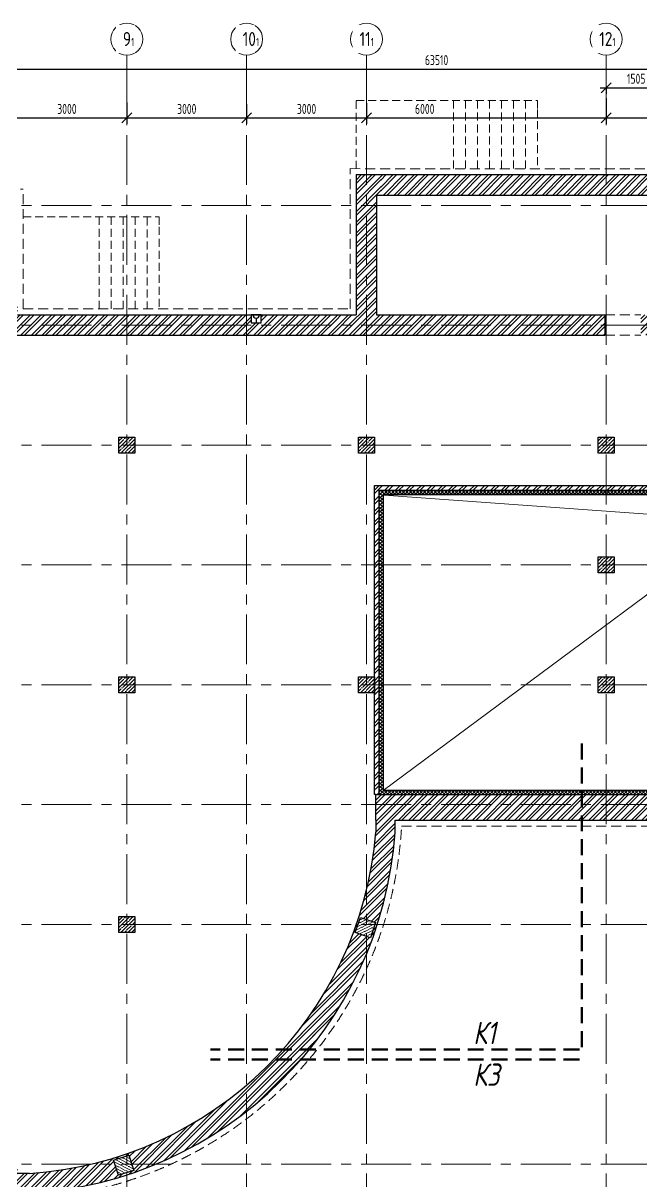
# Model space of a CAD drawing. Header units: millimetres. Extents: x -8689834 to 9420486, y 0 to 166066.
# Drawn here: x -331768 to -316303, y 106183 to 135163 of the extents above; entities that cross this region are included whole.
import ezdxf
from ezdxf import colors
from ezdxf.entities.mleader import LeaderData, LeaderLine
from ezdxf.math import Vec2, Vec3

# ---------------------------------------------------------------- set-up
doc = ezdxf.new("R2010")
doc.units = ezdxf.units.MM
doc.header["$MEASUREMENT"] = 0
for name, pattern in [('ADSK_Штриховая_ш2 п1', [3, 2, -1]), ('CENTER', [2, 1.25, -0.25, 0.25, -0.25]), ('HIDDEN', [6, 4, -2]), ('TRATTEGGIATA', [0.75, 0.5, -0.25])]:
    doc.linetypes.add(name, pattern=pattern)
doc.layers.get('0').update_dxf_attribs({"color": 250, "lineweight": 9})
for name, color, linetype, lineweight in [('1 этаж тонкие линии!', 250, 'Continuous', 0), ('АР_Колонны', 250, 'Continuous', 30), ('АР_Колонны Штрих', 250, 'Continuous', 5), ('АР_МосжилНии_Стены', 127, 'Continuous', 30), ('АР_Оси', 195, 'Continuous', 9), ('АР_Оси размеры', 164, 'Continuous', 9), ('АР_Отметки', 250, 'Continuous', 15), ('АР_Перегородки кирпич', 244, 'Continuous', 30), ('АР_Перегородки_кирпич_Штрих', 244, 'Continuous', 5), ('АР_Сети', 250, 'Continuous', 30), ('АР_стены', 250, 'Continuous', 30), ('АР_тонкая линия', 250, 'Continuous', 0), ('АР_Штриховка кирпич', 250, 'Continuous', 9), ('Подвал', 250, 'Continuous', 30)]:
    doc.layers.add(name, color=color, linetype=linetype, lineweight=lineweight)
doc.styles.add('ISOCPEUR', font='isocpeur.ttf', dxfattribs={"width": 0.7})
doc.styles.add('ГОСТ 2.304', font='isocpeur.ttf', dxfattribs={"width": 0.7})
doc.styles.add('М2', font='isocpeui.ttf', dxfattribs={"width": 0.8})
doc.dimstyles.new('СПДС', dxfattribs={"dimscale": 100, "dimtxt": 2.5, "dimasz": 2.5, "dimexe": 1.5, "dimexo": 0, "dimgap": 1, "dimtad": 1, "dimdec": 0, "dimrnd": 1, "dimtxsty": 'ГОСТ 2.304', "dimblk": 'OBLIQUE', "dimcen": 2.5, "dimdle": 1.5, "dimadec": 0, "dimazin": 2, "dimtfac": 0.75, "dimtdec": 0, "dimtmove": 1, "dimatfit": 3, "dimfxl": 1, "dimtolj": 1, "dimarcsym": 1})
pattern_1 = [(45, (-15289.26513409219, 0), (-132.5825214724777, 132.5825214724777), []), (45, (-15200.87678659218, 0), (-132.5825214724777, 132.5825214724777), [])]
pattern_2 = [(45, (-1298551.721179725, 164426.8594320829), (-132.5825214724777, 132.5825214724777), []), (45, (-1298463.332832225, 164426.8594320829), (-132.5825214724777, 132.5825214724777), [])]

# ---------------------------------------------------------------- blocks, each defined once
blk = doc.blocks.new('_Oblique')
at = {"color": 0, "linetype": 'ByBlock', "lineweight": -2}
blk.add_line((-0.5, -0.5), (0.5, 0.5), dxfattribs=at)
blk = doc.blocks.new('*D576')
at = {"layer": 'АР_Оси размеры', "color": 0, "lineweight": -2, "ltscale": 100, "transparency": 16777216}
for p, q in [((-332172.0711264507, 133167.0690190126), (-332172.0711264507, 132640.7840057369)), ((-329172.0711264506, 133178.6373106604), (-329172.0711264506, 132640.7840057369)), ((-332322.0711264507, 132790.7840057369), (-329022.0711264506, 132790.7840057369))]:
    blk.add_line(p, q, dxfattribs=at)
at = {"layer": 'АР_Оси размеры', "color": 0, "lineweight": -2, "ltscale": 100, "transparency": 16777216, "xscale": 250, "yscale": 250, "zscale": 250, "rotation": 180}
blk.add_blockref('_Oblique', (-332172.0711264507, 132790.7840057369), dxfattribs=at)
at = {"layer": 'АР_Оси размеры', "color": 0, "lineweight": -2, "ltscale": 100, "transparency": 16777216, "xscale": 250, "yscale": 250, "zscale": 250}
blk.add_blockref('_Oblique', (-329172.0711264506, 132790.7840057369), dxfattribs=at)
at = {"layer": 'АР_Оси размеры', "color": 0, "ltscale": 100, "transparency": 16777216, "insert": (-330672.0711264506, 133015.7840057369), "char_height": 250, "attachment_point": 5, "style": 'ГОСТ 2.304'}
blk.add_mtext('\\A1;3000', dxfattribs=at)
blk = doc.blocks.new('*D577')
at = {"layer": 'АР_Оси размеры', "color": 0, "lineweight": -2, "ltscale": 100, "transparency": 16777216}
for p, q in [((-329172.0711264506, 133178.6373106604), (-329172.0711264506, 132640.7840057369)), ((-326172.0711264504, 133132.3621719768), (-326172.0711264504, 132640.7840057369)), ((-329322.0711264506, 132790.7840057369), (-326022.0711264504, 132790.7840057369))]:
    blk.add_line(p, q, dxfattribs=at)
at = {"layer": 'АР_Оси размеры', "color": 0, "lineweight": -2, "ltscale": 100, "transparency": 16777216, "xscale": 250, "yscale": 250, "zscale": 250, "rotation": 180}
blk.add_blockref('_Oblique', (-329172.0711264506, 132790.7840057369), dxfattribs=at)
at = {"layer": 'АР_Оси размеры', "color": 0, "lineweight": -2, "ltscale": 100, "transparency": 16777216, "xscale": 250, "yscale": 250, "zscale": 250}
blk.add_blockref('_Oblique', (-326172.0711264504, 132790.7840057369), dxfattribs=at)
at = {"layer": 'АР_Оси размеры', "color": 0, "ltscale": 100, "transparency": 16777216, "insert": (-327672.0711264505, 133015.7840057369), "char_height": 250, "attachment_point": 5, "style": 'ГОСТ 2.304'}
blk.add_mtext('\\A1;3000', dxfattribs=at)
blk = doc.blocks.new('*D578')
at = {"layer": 'АР_Оси размеры', "color": 0, "lineweight": -2, "ltscale": 100, "transparency": 16777216}
for p, q in [((-326172.0711264504, 133132.3621719768), (-326172.0711264504, 132640.7840057369)), ((-323172.0711264503, 133132.4962742329), (-323172.0711264503, 132640.7840057369)), ((-326322.0711264504, 132790.7840057369), (-323022.0711264503, 132790.7840057369))]:
    blk.add_line(p, q, dxfattribs=at)
at = {"layer": 'АР_Оси размеры', "color": 0, "lineweight": -2, "ltscale": 100, "transparency": 16777216, "xscale": 250, "yscale": 250, "zscale": 250, "rotation": 180}
blk.add_blockref('_Oblique', (-326172.0711264504, 132790.7840057369), dxfattribs=at)
at = {"layer": 'АР_Оси размеры', "color": 0, "lineweight": -2, "ltscale": 100, "transparency": 16777216, "xscale": 250, "yscale": 250, "zscale": 250}
blk.add_blockref('_Oblique', (-323172.0711264503, 132790.7840057369), dxfattribs=at)
at = {"layer": 'АР_Оси размеры', "color": 0, "ltscale": 100, "transparency": 16777216, "insert": (-324672.0711264504, 133015.7840057369), "char_height": 250, "attachment_point": 5, "style": 'ГОСТ 2.304'}
blk.add_mtext('\\A1;3000', dxfattribs=at)
blk = doc.blocks.new('*D579')
at = {"layer": 'АР_Оси размеры', "color": 0, "lineweight": -2, "ltscale": 100, "transparency": 16777216}
for p, q in [((-323172.0711264503, 133163.6289155171), (-323172.0711264503, 132640.7840057369)), ((-317172.0711264502, 133283.1120532718), (-317172.0711264502, 132640.7840057369)), ((-323322.0711264503, 132790.7840057369), (-317022.0711264502, 132790.7840057369))]:
    blk.add_line(p, q, dxfattribs=at)
at = {"layer": 'АР_Оси размеры', "color": 0, "lineweight": -2, "ltscale": 100, "transparency": 16777216, "xscale": 250, "yscale": 250, "zscale": 250, "rotation": 180}
blk.add_blockref('_Oblique', (-323172.0711264503, 132790.7840057369), dxfattribs=at)
at = {"layer": 'АР_Оси размеры', "color": 0, "lineweight": -2, "ltscale": 100, "transparency": 16777216, "xscale": 250, "yscale": 250, "zscale": 250}
blk.add_blockref('_Oblique', (-317172.0711264502, 132790.7840057369), dxfattribs=at)
at = {"layer": 'АР_Оси размеры', "color": 0, "ltscale": 100, "transparency": 16777216, "insert": (-321713.4992563217, 133015.7840057369), "char_height": 250, "attachment_point": 5, "style": 'ГОСТ 2.304'}
blk.add_mtext('\\A1;6000', dxfattribs=at)
blk = doc.blocks.new('*D580')
at = {"layer": 'АР_Оси размеры', "color": 0, "lineweight": -2, "ltscale": 100, "transparency": 16777216}
for p, q in [((-311172.0711264502, 133326.4416615684), (-311172.0711264502, 132640.7840057369)), ((-317172.0711264502, 133251.9794119876), (-317172.0711264502, 132640.7840057369)), ((-317322.0711264502, 132790.7840057369), (-311022.0711264502, 132790.7840057369))]:
    blk.add_line(p, q, dxfattribs=at)
at = {"layer": 'АР_Оси размеры', "color": 0, "lineweight": -2, "ltscale": 100, "transparency": 16777216, "xscale": 250, "yscale": 250, "zscale": 250, "rotation": 180}
blk.add_blockref('_Oblique', (-317172.0711264502, 132790.7840057369), dxfattribs=at)
at = {"layer": 'АР_Оси размеры', "color": 0, "lineweight": -2, "ltscale": 100, "transparency": 16777216, "xscale": 250, "yscale": 250, "zscale": 250}
blk.add_blockref('_Oblique', (-311172.0711264502, 132790.7840057369), dxfattribs=at)
at = {"layer": 'АР_Оси размеры', "color": 0, "ltscale": 100, "transparency": 16777216, "insert": (-314172.0711264502, 133015.7840057369), "char_height": 250, "attachment_point": 5, "style": 'ГОСТ 2.304'}
blk.add_mtext('\\A1;6000', dxfattribs=at)
blk = doc.blocks.new('*D585')
at = {"layer": 'АР_Оси размеры', "color": 0, "lineweight": -2, "ltscale": 100, "transparency": 16777216}
for p, q in [((-317322.0711264502, 133546.6513644527), (-315517.0711264503, 133546.6513644527)), ((-317172.0711264502, 133565.9719497366), (-317172.0711264502, 133396.6513644527)), ((-315667.0711264503, 133565.9719497366), (-315667.0711264503, 133396.6513644527))]:
    blk.add_line(p, q, dxfattribs=at)
at = {"layer": 'АР_Оси размеры', "color": 0, "lineweight": -2, "ltscale": 100, "transparency": 16777216, "xscale": 250, "yscale": 250, "zscale": 250, "rotation": 180}
blk.add_blockref('_Oblique', (-317172.0711264502, 133546.6513644527), dxfattribs=at)
at = {"layer": 'АР_Оси размеры', "color": 0, "lineweight": -2, "ltscale": 100, "transparency": 16777216, "xscale": 250, "yscale": 250, "zscale": 250}
blk.add_blockref('_Oblique', (-315667.0711264503, 133546.6513644527), dxfattribs=at)
at = {"layer": 'АР_Оси размеры', "color": 0, "ltscale": 100, "transparency": 16777216, "insert": (-316419.5711264503, 133771.6513644527), "char_height": 250, "attachment_point": 5, "style": 'ГОСТ 2.304'}
blk.add_mtext('\\A1;1505', dxfattribs=at)
blk = doc.blocks.new('*D588')
at = {"layer": 'АР_Оси размеры', "color": 0, "lineweight": -2, "ltscale": 100, "transparency": 16777216}
for p, q in [((-353322.0711264506, 134013.1513644527), (-289512.0711264502, 134013.1513644527)), ((-353172.0711264506, 134013.1513644527), (-353172.0711264506, 134163.1513644527)), ((-289662.0711264502, 134013.1513644527), (-289662.0711264502, 134163.1513644527))]:
    blk.add_line(p, q, dxfattribs=at)
at = {"layer": 'АР_Оси размеры', "color": 0, "lineweight": -2, "ltscale": 100, "transparency": 16777216, "xscale": 250, "yscale": 250, "zscale": 250, "rotation": 180}
blk.add_blockref('_Oblique', (-353172.0711264506, 134013.1513644527), dxfattribs=at)
at = {"layer": 'АР_Оси размеры', "color": 0, "lineweight": -2, "ltscale": 100, "transparency": 16777216, "xscale": 250, "yscale": 250, "zscale": 250}
blk.add_blockref('_Oblique', (-289662.0711264502, 134013.1513644527), dxfattribs=at)
at = {"layer": 'АР_Оси размеры', "color": 0, "ltscale": 100, "transparency": 16777216, "insert": (-321417.0711264504, 134238.1513644527), "char_height": 250, "attachment_point": 5, "style": 'ГОСТ 2.304'}
blk.add_mtext('\\A1;63510', dxfattribs=at)
blk = doc.blocks.new('_DotSmall')
at = {"color": 0, "linetype": 'ByBlock', "const_width": 0.5}
blk.add_lwpolyline([(-0.0625, 0, 1), (0.0625, 0, 1)], format="xyb", close=True, dxfattribs=at)
blk = doc.blocks.new('A$Cb1ac1438')
at = {"layer": 'АР_Колонны Штрих', "ltscale": 100}
h = blk.add_hatch(dxfattribs=at)
h.set_pattern_fill('ANSI35', color=256, scale=500, angle=161.0398319781508)
h.set_pattern_definition([(206.0398319781508, (898269.906760073, -348997.308166508), (54.8744852097032, -112.3111342341892), []), (206.0398319781508, (898186.3139504915, -348968.589842044), (54.8744852097032, -112.3111342341892), [156.25, -31.25, 0, -31.25])])
h.paths.add_polyline_path([(5719.346614299488, -202.5913746167789), (6097.64448702152, -332.5556754611025), (6227.608787865844, 45.74219726095907), (5849.310915143811, 175.7064981052536)])
h = blk.add_hatch(dxfattribs=at)
h.set_pattern_fill('ANSI35', color=256, scale=500, angle=-72.0645431068729)
h.set_pattern_definition([(332.9354568931271, (-256735.9129927806, 917047.4838722233), (56.87424014611736, 111.3118179161664), []), (332.9354568931271, (-256708.6942039412, 916963.3908433332), (56.87424014611736, 111.3118179161664), [156.25, -31.25, 0, -31.25])])
h.paths.add_polyline_path([(173.2168417862558, -6154.528628895481), (50.03866453003138, -5773.967021993492), (-330.5229423719575, -5897.145199249746), (-207.3447651157039, -6277.70680615172)])
at = {"layer": 'АР_Колонны', "ltscale": 100}
for points in [[(6097.64448702152, -332.5556754611025), (5719.346614299488, -202.5913746167789), (5849.310915143811, 175.7064981052536), (6227.608787865844, 45.74219726095907)], [(50.03866453003138, -5773.967021993492), (173.2168417862558, -6154.528628895481), (-207.3447651157039, -6277.70680615172), (-330.5229423719575, -5897.145199249746)]]:
    blk.add_lwpolyline(points, close=True, dxfattribs=at)

msp = doc.modelspace()

# ---------------------------------------------------------------- hatches: boundary and pattern name
at = {"layer": '1 этаж тонкие линии!', "ltscale": 100, "transparency": 33554559}
h = msp.add_hatch(dxfattribs=at)
h.set_pattern_fill('ANSI37', scale=500, style=0)
h.set_pattern_definition([(45, (-15492.96052481339, 107911.1420704368), (-44.19417382415922, 44.19417382415922), []), (135, (-15492.96052481339, 107911.1420704368), (-44.19417382415922, -44.19417382415921), [])])
h.paths.add_polyline_path([(-306258.0953417295, 121325.4545757953), (-305992.0711264501, 121325.4545757953), (-305992.0711264501, 123369.9490637413), (-306025.8514090478, 123369.9490637413), (-306025.8514090478, 123420.6521764803), (-307526.1564171973, 123420.6521764803), (-307526.1564171973, 123369.9490637413), (-322752.4206091523, 123369.9490637413), (-322752.4206091523, 115950.6824583525), (-305992.0711264501, 115950.6824583525), (-305992.0711264501, 120795.4545757954), (-306258.0953417295, 120795.4545757954)])
edge = h.paths.add_edge_path()
edge.add_line((-305892.5859029791, 120895.4545757953), (-305892.585902979, 120795.4545757954))
edge.add_line((-305892.585902979, 120795.4545757954), (-306258.0953417295, 120795.4545757954))
edge.add_line((-306258.0953417295, 120795.4545757954), (-306258.0953417295, 121325.4545757953))
edge.add_line((-306258.0953417295, 121325.4545757953), (-305892.585902979, 121325.4545757953))
edge.add_line((-305892.585902979, 121325.4545757953), (-305892.585902979, 121225.4545757954))
edge.add_arc((-305892.5859029789, 120895.4545757952), 330.0000000001098, 90.00000000002026, 173.0379373089027)
edge.add_line((-306220.1526900622, 120935.4545757953), (-306222.5859029791, 120935.4545757953))
edge.add_line((-306222.5859029791, 120935.4545757953), (-306222.585902979, 120895.4545757953))
edge.add_line((-306222.585902979, 120895.4545757953), (-305892.5859029791, 120895.4545757953))
edge = h.paths.add_edge_path()
edge.add_line((-305892.585902979, 120935.4545757953), (-305892.5859029791, 120895.4545757953))
edge.add_line((-305892.5859029791, 120895.4545757953), (-306222.585902979, 120895.4545757953))
edge.add_arc((-305892.5859029856, 120895.4545757956), 329.999999993423, 89.91062262276688, 180.000000000043, ccw=False)
edge.add_line((-305892.0711264501, 121225.4541742877), (-305892.0711264501, 123469.9490637413))
edge.add_line((-305892.0711264501, 123469.9490637413), (-306025.8514090478, 123469.9490637413))
edge.add_line((-306025.8514090478, 123469.9490637413), (-306025.8514090478, 123420.6521764803))
edge.add_line((-306025.8514090478, 123420.6521764803), (-307526.1564171973, 123420.6521764803))
edge.add_line((-307526.1564171973, 123420.6521764803), (-307526.1564171973, 123469.9490637413))
edge.add_line((-307526.1564171973, 123469.9490637413), (-322852.4206091523, 123469.9490637413))
edge.add_line((-322852.4206091523, 123469.9490637413), (-322852.4206091523, 115850.6824583525))
edge.add_line((-322852.4206091523, 115850.6824583525), (-305892.0711264501, 115850.6824583525))
edge.add_line((-305892.0711264501, 115850.6824583525), (-305892.0711264501, 120935.4545757953))
edge.add_line((-305892.0711264501, 120935.4545757953), (-305892.585902979, 120935.4545757953))
edge = h.paths.add_edge_path()
edge.add_arc((-305892.5859029851, 120895.4545757956), 329.9999999938888, 173.0379373088267, 180.0000000000429)
edge.add_line((-306222.5859029791, 120895.4545757953), (-306222.585902979, 120935.4545757953))
edge.add_line((-306222.585902979, 120935.4545757953), (-306220.1526900622, 120935.4545757953))
at = {"layer": 'АР_Колонны Штрих', "ltscale": 100}
h = msp.add_hatch(dxfattribs=at)
h.set_pattern_fill('ANSI35', color=256, scale=500)
h.set_pattern_definition([(45, (-1286424.170391682, 164672.1571121852), (-88.38834764831844, 88.38834764831844), []), (45, (-1286335.782044182, 164672.1571121852), (-88.38834764831844, 88.38834764831844), [156.25, -31.25, 0, -31.25])])
h.paths.add_polyline_path([(-328972.0711264506, 124800.6824583525), (-329372.0711264506, 124800.6824583525), (-329372.0711264506, 124400.6824583525), (-328972.0711264506, 124400.6824583525)])
h = msp.add_hatch(dxfattribs=at)
h.set_pattern_fill('ANSI35', color=256, scale=500)
h.set_pattern_definition([(45, (-1280424.170391682, 164672.1571121852), (-88.38834764831844, 88.38834764831844), []), (45, (-1280335.782044182, 164672.1571121852), (-88.38834764831844, 88.38834764831844), [156.25, -31.25, 0, -31.25])])
h.paths.add_polyline_path([(-322972.0711264503, 124800.6824583525), (-323372.0711264503, 124800.6824583525), (-323372.0711264503, 124400.6824583525), (-322972.0711264503, 124400.6824583525)])
h = msp.add_hatch(dxfattribs=at)
h.set_pattern_fill('ANSI35', color=256, scale=500)
h.set_pattern_definition([(45, (-1274424.170391682, 164672.1571121852), (-88.38834764831844, 88.38834764831844), []), (45, (-1274335.782044182, 164672.1571121852), (-88.38834764831844, 88.38834764831844), [156.25, -31.25, 0, -31.25])])
h.paths.add_polyline_path([(-316972.0711264502, 124800.6824583525), (-317372.0711264502, 124800.6824583525), (-317372.0711264502, 124400.6824583525), (-316972.0711264502, 124400.6824583525)])
h = msp.add_hatch(dxfattribs=at)
h.set_pattern_fill('ANSI35', color=256, scale=500)
h.set_pattern_definition([(45, (-1274424.170391682, 161672.1571121852), (-88.38834764831844, 88.38834764831844), []), (45, (-1274335.782044182, 161672.1571121852), (-88.38834764831844, 88.38834764831844), [156.25, -31.25, 0, -31.25])])
h.paths.add_polyline_path([(-316972.0711264502, 121800.6824583525), (-317372.0711264502, 121800.6824583525), (-317372.0711264502, 121400.6824583525), (-316972.0711264502, 121400.6824583525)])
h = msp.add_hatch(dxfattribs=at)
h.set_pattern_fill('ANSI35', color=256, scale=500)
h.set_pattern_definition([(45, (-1286424.170391682, 158672.1571121852), (-88.38834764831844, 88.38834764831844), []), (45, (-1286335.782044182, 158672.1571121852), (-88.38834764831844, 88.38834764831844), [156.25, -31.25, 0, -31.25])])
h.paths.add_polyline_path([(-328972.0711264506, 118800.6824583525), (-329372.0711264506, 118800.6824583525), (-329372.0711264506, 118400.6824583525), (-328972.0711264506, 118400.6824583525)])
h = msp.add_hatch(dxfattribs=at)
h.set_pattern_fill('ANSI35', color=256, scale=500)
h.set_pattern_definition([(45, (-1280424.170391682, 158672.1571121852), (-88.38834764831844, 88.38834764831844), []), (45, (-1280335.782044182, 158672.1571121852), (-88.38834764831844, 88.38834764831844), [156.25, -31.25, 0, -31.25])])
h.paths.add_polyline_path([(-322972.0711264503, 118800.6824583525), (-323372.0711264503, 118800.6824583525), (-323372.0711264503, 118400.6824583525), (-322972.0711264503, 118400.6824583525)])
h = msp.add_hatch(dxfattribs=at)
h.set_pattern_fill('ANSI35', color=256, scale=500)
h.set_pattern_definition([(45, (-1274424.170391682, 158672.1571121852), (-88.38834764831844, 88.38834764831844), []), (45, (-1274335.782044182, 158672.1571121852), (-88.38834764831844, 88.38834764831844), [156.25, -31.25, 0, -31.25])])
h.paths.add_polyline_path([(-316972.0711264502, 118800.6824583525), (-317372.0711264502, 118800.6824583525), (-317372.0711264502, 118400.6824583525), (-316972.0711264502, 118400.6824583525)])
h = msp.add_hatch(dxfattribs=at)
h.set_pattern_fill('ANSI35', color=256, scale=500)
h.set_pattern_definition([(45, (-1286424.170391682, 152672.1571121852), (-88.38834764831844, 88.38834764831844), []), (45, (-1286335.782044182, 152672.1571121852), (-88.38834764831844, 88.38834764831844), [156.25, -31.25, 0, -31.25])])
h.paths.add_polyline_path([(-328972.0711264506, 112800.6824583525), (-329372.0711264506, 112800.6824583525), (-329372.0711264506, 112400.6824583525), (-328972.0711264506, 112400.6824583525)])
at = {"layer": 'АР_Перегородки_кирпич_Штрих', "ltscale": 100}
h = msp.add_hatch(dxfattribs=at)
h.set_pattern_fill('ANSI32', color=256, scale=500)
h.set_pattern_definition(pattern_1)
h.paths.add_polyline_path([(-304052.0711264501, 123589.9490637413), (-305172.0711264501, 123589.9490637413), (-305172.0711264501, 123469.9490637413), (-304172.0711264501, 123469.9490637413), (-304172.5771687811, 121600.6824583525), (-304052.5840094198, 121600.6824583525)])
h.paths.add_polyline_path([(-304052.5840094198, 121600.6824583525), (-304172.5771687811, 121600.6824583525), (-304173.3705045159, 118670.1845431714), (-304172.0711264501, 115850.6824583525), (-304054.0665040578, 115850.6824583525), (-304053.3574848831, 118550.1845431714)])
h.paths.add_polyline_path([(-306026.1564171973, 123589.9490637413), (-306026.1564171973, 123469.9490637413), (-305892.0711264501, 123469.9490637413), (-305892.5859029801, 121325.4545757953), (-305772.5859029799, 121325.4545757953), (-305772.0711264501, 123469.9490637413), (-305172.0711264501, 123469.9490637413), (-305172.0711264501, 123589.9490637413)])
h.paths.add_polyline_path([(-322852.4199923284, 115996.3361342852), (-322851.1212437177, 123469.9205100444), (-307526.1564171973, 123469.9490637413), (-307526.1564171973, 123589.9490637413), (-322971.1212310863, 123589.9490637413), (-322972.421225976, 115996.3361342852)])
h.paths.add_polyline_path([(-322972.3246298887, 116422.3475705374), (-322932.4206091522, 116422.3475705374), (-322932.4206091522, 116462.3475705375), (-322972.3179141203, 116462.3475705374)], flags=16)
h.paths.add_polyline_path([(-322852.4206091521, 115992.2734729237), (-322972.3414193097, 115992.2734729237), (-322972.4206091521, 115850.682458348), (-322852.4206091523, 115850.6824583525)])
at = {"layer": 'АР_Штриховка кирпич', "ltscale": 100}
h = msp.add_hatch(dxfattribs=at)
h.set_pattern_fill('ANSI32', color=256, scale=500)
h.set_pattern_definition(pattern_1)
h.paths.add_polyline_path([(-322802.0711264503, 131370.6824583525), (-323432.0711264503, 131370.6824583526), (-323432.0711264503, 127860.6824583525), (-323932.0711264503, 127860.6824583525), (-323932.0711264504, 127350.6824583522), (-317202.7324188131, 127350.6824583525), (-317202.7324188131, 127860.6824583525), (-322922.0711264503, 127860.6824583525), (-322922.0711264503, 130860.6824583526), (-322802.0711264503, 130860.6824583526)])
h = msp.add_hatch(dxfattribs=at)
h.set_pattern_fill('ANSI32', color=256, scale=500)
h.set_pattern_definition(pattern_1)
h.paths.add_polyline_path([(-313815.1563156818, 128908.575797244), (-313852.1726745804, 128908.575797244)], flags=17)
h.paths.add_polyline_path([(-313202.0711264503, 128879.9246382833), (-313712.0711264503, 128879.9246382832), (-313712.0711264502, 127860.6824583526), (-315412.0711264505, 127860.6824583524), (-315412.0711264501, 130860.6824583525), (-313712.0711264503, 130860.6824583524), (-313712.0711264504, 128879.5162437226), (-313202.0711264505, 128880.3330328439), (-313202.0711264503, 131370.6824583525), (-322816.7883655853, 131370.6824583525), (-322816.7883655853, 130860.6824583524), (-315922.0711264503, 130860.6824583526), (-315922.0711264503, 127860.6824583524), (-316302.362170747, 127860.6824583526), (-316302.362170747, 127350.6824583525), (-315691.4786649445, 127350.6824583525), (-297132.0711264503, 127350.6824583525), (-297132.0711264503, 127741.7686386207), (-297067.0711264503, 127741.7686386208), (-297067.0711264503, 127860.6824583424), (-313202.0711264503, 127860.6824583525)])
h = msp.add_hatch(dxfattribs=at)
h.set_pattern_fill('ANSI32', color=256, scale=500)
h.set_pattern_definition(pattern_1)
h.paths.add_polyline_path([(-325806.9097890062, 127661.1279165926), (-326057.2324638944, 127661.1279165926), (-326057.2324638944, 127860.6824583522), (-331912.0711264507, 127860.6824583525), (-331912.0711264507, 128145.8579753541), (-332422.0711264507, 128145.8579753541), (-332422.0711264504, 127350.6824583521), (-323916.3822177199, 127350.682458352), (-323916.3822177199, 127860.682458352), (-325806.9097890063, 127860.6824583521)])
h = msp.add_hatch(dxfattribs=at)
h.set_pattern_fill('ANSI32', color=256, scale=500)
h.set_pattern_definition(pattern_2)
h.paths.add_polyline_path([(-322946.1180642748, 112648.224219518), (-322961.2216596514, 112600.6824583525), (-323172.0711264503, 112600.6824583525), (-323199.1559286597, 112732.6939443187)], flags=16)
h.paths.add_polyline_path([(-323382.9205932492, 112600.6824583525), (-323324.9686016155, 112776.5329568123), (-323198.5888596172, 112734.3445592263), (-323172.0711264503, 112600.6824583525)], flags=16)
h.paths.add_polyline_path([(-323072.9704356921, 112268.2411963662), (-323199.3501776903, 112310.4295939522), (-323172.0711264503, 112600.6824583525), (-322961.2216596514, 112600.6824583525)], flags=16)
h.paths.add_polyline_path([(-323198.7831086478, 112312.0802088598), (-323451.8209730327, 112396.5499336605), (-323382.9205932493, 112600.6824583525), (-323172.0711264503, 112600.6824583525)], flags=16)
edge = h.paths.add_edge_path()
edge.add_line((-322067.0711264503, 115850.6824583481), (-322937.0711264506, 115850.6824583765))
edge.add_arc((-1477104.667928795, 115380.6824575035), 1154167.692499015, -0.02333197960928146, 0.023331979694489746, ccw=False)
edge.add_arc((-332221.3052867504, 115664.1989911303), 9314.761999561275, 321.68271989326865, 355.35999482408715, ccw=False)
edge.add_line((-324913.0416397232, 109888.9004210118), (-324376.4676794859, 109758.9389800894))
edge.add_arc((-332173.8220975739, 115605.6691985809), 9745.921719832271, 323.1361487127608, 355.9107374150291)
edge.add_line((-322452.7118934882, 114910.6824583331), (-322452.7118934878, 115210.6824583402))
edge.add_line((-322452.7118934878, 115210.6824583402), (-322067.0711264503, 115210.6824583525))
edge.add_line((-322067.0711264503, 115210.6824583525), (-322067.0711264503, 115850.6824583481))
h = msp.add_hatch(dxfattribs=at)
h.set_pattern_fill('ANSI32', color=256, scale=500)
h.set_pattern_definition(pattern_2)
h.paths.add_polyline_path([(-309596.9097890062, 115410.2370001124), (-309596.9097890062, 115210.6824583525), (-306241.9211502878, 115210.6824583524), (-306241.9211502878, 115850.6824583524), (-322120.0107513145, 115850.6824583525), (-322120.0107513145, 115210.6824583525), (-309847.2324638944, 115210.6824583525), (-309847.2324638944, 115410.2370001124)])
h = msp.add_hatch(dxfattribs=at)
h.set_pattern_fill('ANSI32', color=256, scale=500)
h.set_pattern_definition([(45, (-1298418.673593336, 164822.7913692372), (-132.5825214724777, 132.5825214724777), []), (45, (-1298330.285245836, 164822.7913692372), (-132.5825214724777, 132.5825214724777), [])])
h.paths.add_polyline_path([(-328782.1922958228, 102375.6824583525), (-329292.1922958228, 101865.6824583525), (-329292.1922958228, 99715.68245835253), (-331012.0361820102, 99715.68245835253), (-331012.0361820101, 98935.68245835259), (-329682.0012375686, 98935.68245835253), (-329682.0012375687, 93215.35490996396), (-329172.0711264507, 93215.35490996396), (-329172.0711264506, 98935.68245835247), (-326172.0711264504, 98935.68245835253), (-326172.0361820101, 97157.1086185961), (-325662.0361820112, 97157.1086185961), (-325662.036182011, 99445.8378912746), (-328782.1922958228, 99445.68245835253)])
h.paths.add_polyline_path([(-329172.0711264506, 106811.5015921848), (-329172.0711264506, 106600.6824583525), (-329460.5545658352, 106575.5444848357), (-329502.718766466, 106702.0333479182)], flags=16)
h.paths.add_polyline_path([(-329123.7855920562, 106828.3533511282), (-329039.4553213065, 106575.370016665), (-329172.0711264506, 106600.6824583525), (-329172.0711264506, 106811.5015921848)], flags=16)
h.paths.add_polyline_path([(-329172.0711264505, 106389.8633245202), (-329377.8847872713, 106322.0236910044), (-329462.2150580211, 106575.0070254675), (-329172.0711264505, 106600.6824583525)], flags=16)
h.paths.add_polyline_path([(-329172.0711264506, 106389.8633245203), (-329172.0711264506, 106600.6824583525), (-329041.1158134926, 106574.8325572968), (-328998.9516128617, 106448.3436942143)], flags=16)
h.paths.add_polyline_path([(-332101.1061155543, 104554.3739539081), (-331912.1922958226, 104554.3739539081), (-331912.1922958226, 103474.4889956772), (-332101.1061155543, 103474.4889956772)], flags=17)
edge = h.paths.add_edge_path()
edge.add_line((-332422.192295823, 104619.3739539081), (-332101.1061155544, 104619.3739539081))
edge.add_line((-332101.1061155544, 104619.3739539081), (-332101.1061155543, 103409.4889956772))
edge.add_line((-332101.1061155543, 103409.4889956772), (-332422.1922958228, 103409.4889956772))
edge.add_line((-332422.1922958228, 103409.4889956772), (-332422.1922958227, 98935.4897598165))
edge.add_line((-332422.1922958227, 98935.4897598165), (-331011.9628120004, 98935.71915412537))
edge.add_line((-331011.9628120004, 98935.71915412537), (-331012.1095520199, 99715.64576257975))
edge.add_line((-331012.1095520199, 99715.64576257975), (-331642.1922958228, 99715.56315136206))
edge.add_line((-331642.1922958228, 99715.56315136206), (-331642.1922958228, 101865.6824583525))
edge.add_line((-331642.1922958228, 101865.6824583525), (-329292.1922958228, 101865.6824583525))
edge.add_line((-329292.1922958228, 101865.6824583525), (-328782.1922958228, 102375.6824583525))
edge.add_line((-328782.1922958228, 102375.6824583525), (-331911.7639104379, 102375.6824583525))
edge.add_line((-331911.7639104379, 102375.6824583525), (-331912.1922958228, 105875.9435017856))
edge.add_line((-331912.1922958228, 105875.9435017856), (-331612.1922957873, 105875.9435017877))
edge.add_arc((-332173.8220975736, 115605.6691985811), 9745.92171983219, 273.3036233390724, 293.0807652531338)
edge.add_arc((-332173.8220975742, 115605.6691985818), 9745.92171983306, 293.0807652531357, 323.7250383778538)
edge.add_line((-324316.7875196856, 109839.3880910588), (-324909.4967909608, 109893.3890281035))
edge.add_arc((-332221.3052866729, 115664.1989910304), 9314.761999438475, 273.74937375992903, 321.7179014208314, ccw=False)
edge.add_line((-331612.1922958228, 106369.3739539164), (-331912.1922956888, 106369.373953908))
edge.add_line((-331912.1922956888, 106369.373953908), (-331912.1922958228, 106600.6824583525))
edge.add_line((-331912.1922958228, 106600.6824583525), (-332422.192295823, 106600.6824583525))
edge.add_line((-332422.192295823, 106600.6824583525), (-332422.192295823, 104619.3739539081))

# ---------------------------------------------------------------- linework, layer by layer
at = {"linetype": 'TRATTEGGIATA', "ltscale": 500}
for p, q in [((-323580.947120593, 128010.6824814519), (-323580.9472342237, 131520.6825614583)), ((-323580.9472342237, 131520.6825614583), (-313054.2476696038, 131515.6229537729)), ((-341582.0711272144, 131010.6825614581), (-331764.2476696041, 131010.6824890097)), ((-331764.2476684973, 128010.6825603512), (-331764.2476696041, 131010.6824890097)), ((-331764.2476684973, 128010.6825603512), (-323580.9472163543, 128010.6824814519)), ((-317202.7324188131, 127860.6824583525), (-316302.362170747, 127860.6824583525)), ((-317202.7324188132, 127350.6824583525), (-316303.2430895172, 127350.6824583525)), ((-322292.9184881856, 115060.6824583525), (-306282.0711264503, 115060.6824583525))]:
    msp.add_line(p, q, dxfattribs=at)
msp.add_arc((-332173.8220975736, 115605.6691985808), 9895.921719831927, 272.3712849375702, 356.8430181081399, dxfattribs=at)
at = {"layer": 'АР_Колонны', "ltscale": 100}
for points in [[(-329372.0711264506, 124800.6824583525), (-328972.0711264506, 124800.6824583525), (-328972.0711264506, 124400.6824583525), (-329372.0711264506, 124400.6824583525)], [(-323372.0711264503, 124800.6824583525), (-322972.0711264503, 124800.6824583525), (-322972.0711264503, 124400.6824583525), (-323372.0711264503, 124400.6824583525)], [(-317372.0711264502, 124800.6824583525), (-316972.0711264502, 124800.6824583525), (-316972.0711264502, 124400.6824583525), (-317372.0711264502, 124400.6824583525)], [(-317372.0711264502, 121800.6824583525), (-316972.0711264502, 121800.6824583525), (-316972.0711264502, 121400.6824583525), (-317372.0711264502, 121400.6824583525)], [(-329372.0711264506, 118800.6824583525), (-328972.0711264506, 118800.6824583525), (-328972.0711264506, 118400.6824583525), (-329372.0711264506, 118400.6824583525)], [(-323372.0711264503, 118800.6824583525), (-322972.0711264503, 118800.6824583525), (-322972.0711264503, 118400.6824583525), (-323372.0711264503, 118400.6824583525)], [(-317372.0711264502, 118800.6824583525), (-316972.0711264502, 118800.6824583525), (-316972.0711264502, 118400.6824583525), (-317372.0711264502, 118400.6824583525)], [(-329372.0711264506, 112800.6824583525), (-328972.0711264506, 112800.6824583525), (-328972.0711264506, 112400.6824583525), (-329372.0711264506, 112400.6824583525)]]:
    msp.add_lwpolyline(points, close=True, dxfattribs=at)
at = {"layer": 'АР_МосжилНии_Стены', "ltscale": 100}
for p, q in [((-323432.0711264503, 131370.6824583526), (-322802.0711264503, 131370.6824583526)), ((-323432.0711264503, 131370.6824583527), (-313202.0711264503, 131370.6824583525)), ((-323432.0711264503, 131370.6824583527), (-323432.0711264503, 127860.6824583525)), ((-322922.0711264503, 130860.6824583526), (-322802.0711264503, 130860.6824583526)), ((-322922.0711264503, 130860.6824583525), (-315922.0711264503, 130860.6824583525)), ((-322922.0711264503, 130860.6824583525), (-322922.0711264503, 127860.6824583525)), ((-331912.0711264507, 127860.6824583525), (-323842.2643738003, 127860.6824583525)), ((-323997.0711264504, 127860.6824583525), (-323432.0711264503, 127860.6824583525)), ((-322922.0711264503, 127860.6824583525), (-317202.7324188131, 127860.6824583525)), ((-317202.7324188132, 127860.6824583525), (-317202.7324188131, 127350.6824583525)), ((-332422.0711264507, 127350.6824583525), (-323907.2643738003, 127350.6824583525)), ((-323932.0711264503, 127350.6824583525), (-322922.0711264503, 127350.6824583525)), ((-322922.0711264503, 127350.6824583525), (-317202.7324188132, 127350.6824583525)), ((-322937.0711264503, 115850.6824583525), (-322067.0711264503, 115850.6824583525)), ((-322937.0711264503, 115210.6824583525), (-322937.0711264503, 115850.682458348)), ((-322174.6778695334, 115850.6824583525), (-306208.403607368, 115850.6824583525)), ((-322452.7118934878, 115210.6824583525), (-322002.0711264502, 115210.6824583525)), ((-322239.6778695334, 115210.6824583525), (-305787.1893165926, 115210.6824583525))]:
    msp.add_line(p, q, dxfattribs=at)
msp.add_lwpolyline([(-325806.9097890062, 127860.6824583525), (-326057.2324638944, 127860.6824583525), (-326057.2324638944, 127661.1279165926), (-325806.9097890062, 127661.1279165926)], close=True, dxfattribs=at)
for points in [[(-322937.0711264502, 115210.6824583422), (-322937.0711264502, 114910.6824583402)], [(-322452.7118934878, 114910.6824583402), (-322452.7118934878, 115210.6824583402)], [(-331612.1922956888, 106369.373953908), (-331912.1922956888, 106369.373953908)]]:
    msp.add_lwpolyline(points, dxfattribs=at)
for centre, radius, start, end in [((-332221.305286749, 115664.1989911299), 9314.761999559945, 273.7493737590794, 355.3599948243836), ((-332173.8220975735, 115605.6691985808), 9745.921719831898, 273.3036233407794, 355.9107374146807)]:
    msp.add_arc(centre, radius, start, end, dxfattribs=at)
at = {"layer": 'АР_Оси', "linetype": 'CENTER', "ltscale": 1000}
for p, q in [((-329172.0711264506, 134363.1513644526), (-329172.0711264506, 78630.80280076223)), ((-326172.0711264504, 134363.1513644527), (-326172.0711264504, 78630.80280076223)), ((-323172.0711264503, 134363.1513644526), (-323172.0711264503, 78630.80280076223)), ((-317172.0711264502, 134363.1513644526), (-317172.0711264502, 78630.80280076223)), ((-359305.7650579241, 130600.6824583525), (-276127.3630032049, 130600.6824583525)), ((-359305.7650579241, 127600.6824583525), (-276127.3630032049, 127600.6824583525)), ((-359305.7650579241, 124600.6824583525), (-276127.3630032049, 124600.6824583525)), ((-359305.7650579241, 121600.6824583525), (-276127.3630032049, 121600.6824583525)), ((-359305.7650579241, 118600.6824583525), (-276127.3630032049, 118600.6824583525)), ((-359305.7650579241, 115600.6824583525), (-276127.3630032049, 115600.6824583525)), ((-359305.7650579241, 112600.6824583525), (-276127.3630032049, 112600.6824583525)), ((-359305.7650579241, 106600.6824583525), (-276127.3630032049, 106600.6824583525))]:
    msp.add_line(p, q, dxfattribs=at)
at = {"layer": 'АР_Оси', "ltscale": 0.5}
for centre in [(-329172.0711264508, 134763.1513644527), (-326172.0711264507, 134763.1513644527), (-323172.0711264506, 134763.1513644527), (-317172.0711264504, 134763.1513644527)]:
    msp.add_circle(centre, 400, dxfattribs=at)
at = {"layer": 'АР_Перегородки кирпич', "linetype": 'Continuous', "ltscale": 100}
for p, q in [((-322972.4206091521, 120532.6524932313, 1.961751612303354), (-322971.1212310863, 123589.9490637413, 1.961751612303354)), ((-322971.1212310863, 123589.9490637413, 1.961751612303354), (-307526.1564171973, 123589.9490637413, 1.961751612303354)), ((-322852.4206091521, 120532.6524932313, 1.961751612303354), (-322851.1212310863, 123469.9490637413, 1.961751612303354)), ((-322851.1212310863, 123469.9490637413, 1.961751612303354), (-307526.1564171973, 123469.9490637413, 1.961751612303354)), ((-322972.4206091521, 115850.682458348, 1.961751612303354), (-322972.4206091521, 120570.1845431714, 1.961751612303354)), ((-322852.4206091523, 115850.6824583525, 1.961751612303354), (-322852.4206091521, 120570.1845431714, 1.961751612303354)), ((-322937.0711264503, 115850.682458348), (-322972.4206091521, 115850.682458348, 1.961751612307125))]:
    msp.add_line(p, q, dxfattribs=at)
at = {"layer": 'АР_Сети', "color": 251, "linetype": 'HIDDEN', "lineweight": 50, "ltscale": 100}
for p, q in [((-317838.4925194005, 109470.2044018847), (-327076.0163383982, 109470.2044018847)), ((-317838.4925194005, 109217.866614254), (-327076.0163383982, 109217.866614254))]:
    msp.add_line(p, q, dxfattribs=at)
msp.add_lwpolyline([(-317784.5204495725, 117132.3775246171), (-317784.5204495725, 109479.8590045744)], dxfattribs=at)
at = {"layer": 'АР_тонкая линия', "linetype": 'ADSK_Штриховая_ш2 п1', "ltscale": 100}
for p, q in [((-320992.2110776064, 133225.6229537731), (-320992.2110776064, 131519.4382978339)), ((-320692.2110776064, 133225.6229537731), (-320692.2110776065, 131519.4382978339)), ((-320392.2110776064, 133225.6229537731), (-320392.2110776064, 131519.4382978339)), ((-320092.2110776064, 133225.6229537731), (-320092.2110776064, 131519.4382978339)), ((-319792.2110776064, 133225.6229537731), (-319792.2110776064, 131519.4382978339)), ((-319492.2110776064, 133225.6229537731), (-319492.2110776064, 131519.4382978339)), ((-319192.2110776064, 133225.6229537731), (-319192.2110776064, 131519.4382978338)), ((-318892.2110776064, 133005.6229537729), (-318892.2110776065, 131519.4382978338)), ((-329864.9472334607, 130315.6229547676), (-329864.9472334607, 128010.6825420391)), ((-329564.9472334608, 130315.6229547678, -3.617513038082343e-09), (-329564.9472334607, 128010.6825420391)), ((-329264.9472334608, 130315.6229547678, -3.617513038082343e-09), (-329264.9472334607, 128010.6825420391)), ((-328964.9472334608, 130315.6229547678, -3.617513038082343e-09), (-328964.9472334607, 128010.6825420391)), ((-328664.9472334608, 130295.2719217597, -7.235026076164686e-09), (-328664.9472334607, 128010.6825420391)), ((-328364.9472334606, 130065.6229547686, -6.947263128251287e-09), (-328364.9472334606, 128010.6825420391, -3.056335816004107e-09))]:
    msp.add_line(p, q, dxfattribs=at)
msp.add_lwpolyline([(-323430.8751712991, 131520.6104300407), (-323430.9472334599, 133225.6229537732), (-318892.2110776064, 133225.622953773), (-318892.2110776064, 133005.6229537731)], dxfattribs=at)
at = {"layer": 'АР_тонкая линия', "linetype": 'ADSK_Штриховая_ш2 п1', "ltscale": 100, "elevation": -3.617513038082343e-09}
for points in [[(-331764.2476693477, 130315.6229548202), (-328365.4276048513, 130315.6229547689)], [(-328365.4276048513, 130315.6229547689), (-328365.4276048511, 130065.6229547689)]]:
    msp.add_lwpolyline(points, dxfattribs=at)
at = {"layer": 'АР_тонкая линия', "color": 18, "ltscale": 500, "true_color": 0x000000, "elevation": 0.5840179250958151}
for points in [[(-307527.9557243478, 123469.9490637413), (-307527.9557243478, 123369.9490637413), (-322752.4206091523, 123369.9490637413), (-322752.4206091523, 115950.6824583525), (-305992.0711264501, 115950.6824583525), (-305992.0711264501, 120795.4545757954)], [(-307517.9557243478, 123469.9490637413), (-307517.9557243478, 123359.9490637413), (-322742.4206091523, 123359.9490637413), (-322742.4206091523, 115960.6824583525), (-306002.0711264501, 115960.6824583525), (-306002.0711264501, 120795.4545757954)]]:
    msp.add_lwpolyline(points, dxfattribs=at)
at = {"layer": 'Подвал', "ltscale": 100}
msp.add_line((-325932.0711264503, 127779.9524701247), (-325932.0711264503, 127661.1279165926), dxfattribs=at)
at = {"layer": 'Подвал', "lineweight": 13, "ltscale": 500}
for p, q in [((-322732.4206091523, 123349.9490637413, 0.5840179250958151), (-314653.229220262, 122768.6866951647)), ((-322752.4206091523, 115950.6824583525, 0.5840179250958151), (-314653.229220262, 121966.9620747782))]:
    msp.add_line(p, q, dxfattribs=at)
at = {"layer": 'Подвал', "ltscale": 100}
msp.add_arc((-325932.0711264503, 127860.6824583525), 80.72998822781665, 180, 0, dxfattribs=at)

# ---------------------------------------------------------------- block references
at = {"layer": 'АР_стены', "color": 51, "ltscale": 100, "true_color": 0xf8f6b0}
msp.add_blockref('A$Cb1ac1438', (-329172.0711264506, 112600.6824583525), dxfattribs=at)

# ---------------------------------------------------------------- texts
at = {"layer": 'АР_Сети', "ltscale": 10, "style": 'М2', "width": 0.8}
for s, p in [('К1', (-320499.7583657335, 109605.9999793287)), ('К3', (-320499.7583657335, 108560.9794419472))]:
    msp.add_text(s, height=560, dxfattribs=at).set_placement(p)

# ---------------------------------------------------------------- dimensions: what is measured, and where the dimension line sits
at = {"layer": 'АР_Оси размеры', "ltscale": 100}
for base, p1, p2, picture, middle in [((-315667.0711264503, 133546.6513644527), (-317172.0711264502, 133565.9719497366), (-315667.0711264503, 133565.9719497366), '*D585', (-316419.5711264503, 133771.6513644527)), ((-311172.0711264502, 132790.7840057369), (-317172.0711264502, 133251.9794119876), (-311172.0711264502, 133326.4416615684), '*D580', (-314172.0711264502, 133015.7840057369)), ((-329172.0711264506, 132790.7840057369), (-332172.0711264507, 133167.0690190126), (-329172.0711264506, 133178.6373106604), '*D576', (-330672.0711264506, 133015.7840057369)), ((-326172.0711264504, 132790.7840057369), (-329172.0711264506, 133178.6373106604), (-326172.0711264504, 133132.3621719768), '*D577', (-327672.0711264505, 133015.7840057369)), ((-323172.0711264503, 132790.7840057369), (-326172.0711264504, 133132.3621719768), (-323172.0711264503, 133132.4962742329), '*D578', (-324672.0711264504, 133015.7840057369))]:
    dim = msp.add_linear_dim(base=base, p1=p1, p2=p2, dimstyle='СПДС', dxfattribs=at)
    dim.commit()
    dim.dimension.update_dxf_attribs({"geometry": picture, "text_midpoint": middle})
dim = msp.add_linear_dim(base=(-317172.0711264502, 132790.7840057369), p1=(-323172.0711264503, 133163.6289155171), p2=(-317172.0711264502, 133283.1120532718), dimstyle='СПДС', dxfattribs=at)
dim.commit()
dim.dimension.update_dxf_attribs({"geometry": '*D579', "text_midpoint": (-321713.4992563217, 132790.7840057369), "dimtype": 160})

# ---------------------------------------------------------------- leaders
at = {"layer": 'АР_Отметки'}
ml = msp.add_multileader_mtext('Standard', dxfattribs=at)
ml.set_content('{\\W0.8;-2,250}', color=256, style='ISOCPEUR')
ml.set_leader_properties(color=256, linetype='Continuous', lineweight=-1)
ml.set_arrow_properties(name='DOTSMALL')
ml.build(insert=Vec2(0, 0))
ml.multileader.update_dxf_attribs({"has_text_frame": 1, "text_left_attachment_type": 4, "text_right_attachment_type": 4, "dogleg_length": 100, "arrow_head_size": 180})
ctx = ml.context
ctx.base_point, ctx.char_height, ctx.arrow_head_size, ctx.landing_gap_size, ctx.plane_origin = Vec3(-336127.5, 116985.8569053825, 1.149675994230903e-08), 250, 180, 50, Vec3(-337173.9636271417, 115928.762695511, 1.149675994230903e-08)
ctx.left_attachment, ctx.right_attachment = 4, 4
notes = []
notes.append((ctx, [(0, (0, 0, 0), (0, 0), (1, 0), 1, [])]))
ctx.mtext.insert, ctx.mtext.width, ctx.mtext.defined_height, ctx.mtext.line_spacing_style, ctx.mtext.flow_direction = Vec3(-336077.5, 117319.1902387158, 1.149675994230903e-08), 769.9889591111103, 343.8884462512117, 2, 5
for ctx, leaders in notes:
    for number, flags, end, landing, length, lines in leaders:
        leader = LeaderData()
        leader.index, (leader.has_last_leader_line, leader.has_dogleg_vector, leader.attachment_direction) = number, flags
        leader.last_leader_point, leader.dogleg_vector, leader.dogleg_length = Vec3(end), Vec3(landing), length
        for number, points, colour, breaks in lines:
            line = LeaderLine()
            line.index, line.vertices, line.color, line.breaks = number, Vec3.list(points), colors.encode_raw_color(colour), breaks
            leader.lines.append(line)
        ctx.leaders.append(leader)

# ---------------------------------------------------------------- next in the draw order: texts
at = {"layer": 'АР_Оси', "char_height": 350, "width": 123.8670816197991, "attachment_point": 1, "line_spacing_factor": 1.149209049011902, "style": 'ГОСТ 2.304', "bg_fill": 2}
for s, insert in [('{\\W0.8;9\\H0.57143x;1}', (-329271.8917984902, 134940.9301818186)), ('{\\W0.8;10\\H0.57143x;1}', (-326271.8917984901, 134940.9301818186)), ('{\\W0.8;11\\H0.57143x;1}', (-323346.1673099149, 134940.9301818186)), ('{\\W0.8;12\\H0.57143x;1}', (-317346.1673099148, 134940.9301818186))]:
    msp.add_mtext(s, dxfattribs=dict(at, insert=insert))

# ---------------------------------------------------------------- next in the draw order: dimensions: what is measured, and where the dimension line sits
at = {"layer": 'АР_Оси размеры', "ltscale": 100}
dim = msp.add_linear_dim(base=(-289662.0711264502, 134013.1513644527), p1=(-353172.0711264506, 134013.1513644527), p2=(-289662.0711264502, 134013.1513644527), dimstyle='СПДС', dxfattribs=at)
dim.commit()
dim.dimension.update_dxf_attribs({"geometry": '*D588', "text_midpoint": (-321417.0711264504, 134238.1513644527)})

doc.saveas('drawing.dxf')
